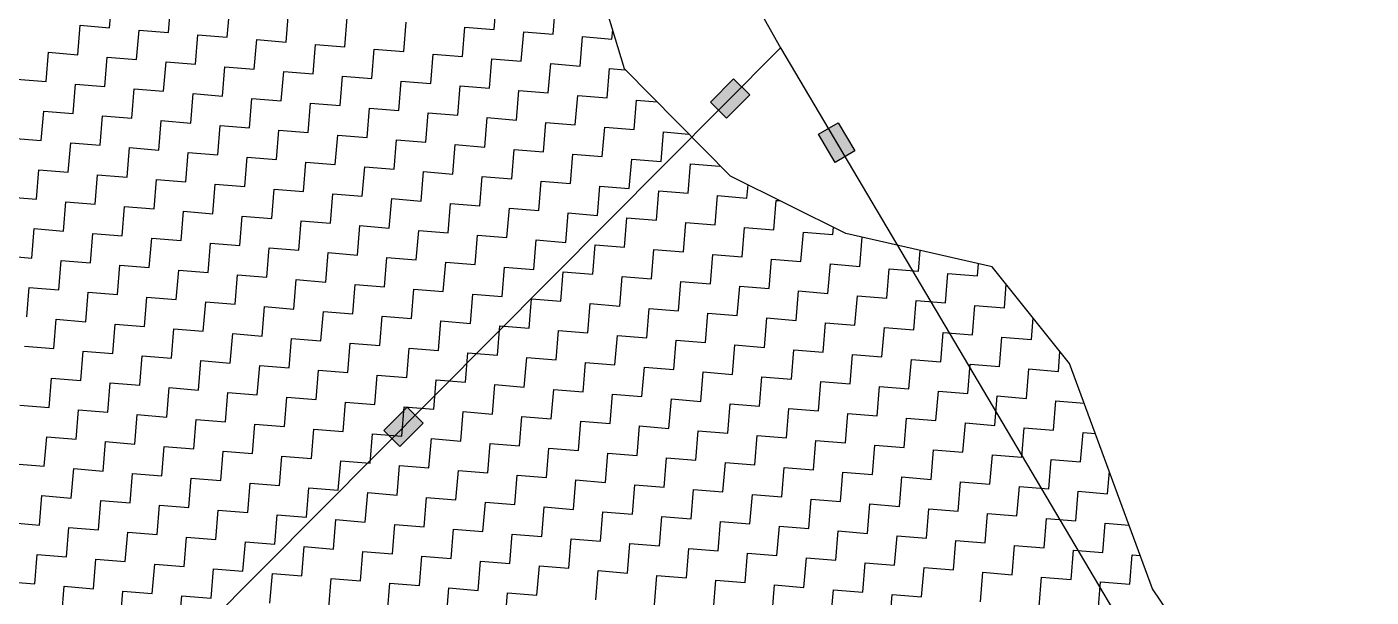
# Model space of a CAD drawing. Header units: metres. Extents: x 286589 to 288713, y 2001360 to 2004418.
# Drawn here: x 288241.7 to 288480.3, y 2002973.1 to 2003074.3 of the extents above; entities that cross this region are included whole.
import ezdxf

# ---------------------------------------------------------------- set-up
doc = ezdxf.new("R2010")
doc.units = ezdxf.units.M
doc.header["$MEASUREMENT"] = 0
doc.layers.add('POLY_HATCH', color=12, linetype='Continuous')
doc.layers.add('POLY_PARCEL', color=6, linetype='Continuous')

msp = doc.modelspace()

# ---------------------------------------------------------------- hatches: boundary and pattern name
for points in [[(288363.03, 2003060.93), (288365.89, 2003058.08), (288370, 2003062.22), (288367.14, 2003065.06)], [(288385.68, 2003057.3), (288382.21, 2003055.24), (288385.18, 2003050.23), (288388.65, 2003052.28)], [(288312.04, 2003003.95), (288309.18, 2003006.79), (288305.07, 2003002.66), (288307.93, 2002999.81)]]:
    msp.add_hatch(color=256).paths.add_polyline_path(points)

# ---------------------------------------------------------------- linework, layer by layer
for points in [[(288370, 2003062.22), (288365.89, 2003058.08), (288363.03, 2003060.93), (288367.14, 2003065.06)], [(288385.18, 2003050.23), (288382.21, 2003055.24), (288385.68, 2003057.3), (288388.65, 2003052.28)], [(288305.07, 2003002.66), (288309.18, 2003006.79), (288312.04, 2003003.95), (288307.93, 2002999.81)]]:
    msp.add_lwpolyline(points, close=True)
at = {"layer": 'POLY_HATCH', "linetype": 'Continuous'}
for p, q in [((288256.41, 2003074.16), (288256.83, 2003079.38)), ((288266.84, 2003073.31), (288267.27, 2003078.53)), ((288324.67, 2003073.85), (288325.09, 2003079.07)), ((288335.11, 2003073), (288335.53, 2003078.22)), ((288277.28, 2003072.46), (288277.71, 2003077.68)), ((288287.72, 2003071.61), (288288.14, 2003076.83)), ((288298.15, 2003070.76), (288298.58, 2003075.98)), ((288250.77, 2003069.37), (288251.19, 2003074.59)), ((288251.19, 2003074.59), (288256.41, 2003074.16)), ((288261.2, 2003068.52), (288261.63, 2003073.74)), ((288261.63, 2003073.74), (288266.84, 2003073.31)), ((288308.59, 2003069.91), (288309.01, 2003075.13)), ((288319.03, 2003069.06), (288319.45, 2003074.28)), ((288319.45, 2003074.28), (288324.67, 2003073.85)), ((288329.46, 2003068.21), (288329.89, 2003073.43)), ((288329.89, 2003073.43), (288335.11, 2003073)), ((288345.54, 2003072.15), (288345.68, 2003073.8)), ((288271.64, 2003067.67), (288272.06, 2003072.89)), ((288272.06, 2003072.89), (288277.28, 2003072.46)), ((288282.07, 2003066.82), (288282.5, 2003072.04)), ((288282.5, 2003072.04), (288287.72, 2003071.61)), ((288292.51, 2003065.97), (288292.94, 2003071.19)), ((288292.94, 2003071.19), (288298.15, 2003070.76)), ((288339.9, 2003067.36), (288340.32, 2003072.58)), ((288340.32, 2003072.58), (288345.54, 2003072.15)), ((288245.12, 2003064.58), (288245.55, 2003069.8)), ((288245.55, 2003069.8), (288250.77, 2003069.37)), ((288255.56, 2003063.73), (288255.98, 2003068.95)), ((288255.98, 2003068.95), (288261.2, 2003068.52)), ((288302.95, 2003065.12), (288303.37, 2003070.34)), ((288303.37, 2003070.34), (288308.59, 2003069.91)), ((288313.38, 2003064.27), (288313.81, 2003069.49)), ((288313.81, 2003069.49), (288319.03, 2003069.06)), ((288265.99, 2003062.88), (288266.42, 2003068.1)), ((288266.42, 2003068.1), (288271.64, 2003067.67)), ((288276.43, 2003062.03), (288276.86, 2003067.24)), ((288276.86, 2003067.24), (288282.07, 2003066.82)), ((288286.87, 2003061.18), (288287.29, 2003066.39)), ((288287.29, 2003066.39), (288292.51, 2003065.97)), ((288323.82, 2003063.42), (288324.24, 2003068.63)), ((288324.24, 2003068.63), (288329.46, 2003068.21)), ((288334.25, 2003062.57), (288334.68, 2003067.78)), ((288334.68, 2003067.78), (288339.9, 2003067.36)), ((288344.69, 2003061.72), (288345.12, 2003066.93)), ((288345.12, 2003066.93), (288347.92, 2003066.7)), ((288239.9, 2003065), (288245.12, 2003064.58)), ((288249.91, 2003058.93), (288250.34, 2003064.15)), ((288250.34, 2003064.15), (288255.56, 2003063.73)), ((288297.3, 2003060.32), (288297.73, 2003065.54)), ((288297.73, 2003065.54), (288302.95, 2003065.12)), ((288307.74, 2003059.47), (288308.16, 2003064.69)), ((288308.16, 2003064.69), (288313.38, 2003064.27)), ((288260.35, 2003058.08), (288260.78, 2003063.3)), ((288260.78, 2003063.3), (288265.99, 2003062.88)), ((288270.79, 2003057.23), (288271.21, 2003062.45)), ((288271.21, 2003062.45), (288276.43, 2003062.03)), ((288281.22, 2003056.38), (288281.65, 2003061.6)), ((288281.65, 2003061.6), (288286.87, 2003061.18)), ((288318.18, 2003058.62), (288318.6, 2003063.84)), ((288318.6, 2003063.84), (288323.82, 2003063.42)), ((288328.61, 2003057.77), (288329.04, 2003062.99)), ((288329.04, 2003062.99), (288334.25, 2003062.57)), ((288339.05, 2003056.92), (288339.47, 2003062.14)), ((288339.47, 2003062.14), (288344.69, 2003061.72)), ((288244.27, 2003054.14), (288244.7, 2003059.36)), ((288244.7, 2003059.36), (288249.91, 2003058.93)), ((288291.66, 2003055.53), (288292.08, 2003060.75)), ((288292.08, 2003060.75), (288297.3, 2003060.32)), ((288302.1, 2003054.68), (288302.52, 2003059.9)), ((288302.52, 2003059.9), (288307.74, 2003059.47)), ((288349.48, 2003056.07), (288349.91, 2003061.29)), ((288349.91, 2003061.29), (288353.57, 2003060.99)), ((288254.71, 2003053.29), (288255.13, 2003058.51)), ((288255.13, 2003058.51), (288260.35, 2003058.08)), ((288265.14, 2003052.44), (288265.57, 2003057.66)), ((288265.57, 2003057.66), (288270.79, 2003057.23)), ((288275.58, 2003051.59), (288276, 2003056.81)), ((288276, 2003056.81), (288281.22, 2003056.38)), ((288312.53, 2003053.83), (288312.96, 2003059.05)), ((288312.96, 2003059.05), (288318.18, 2003058.62)), ((288322.97, 2003052.98), (288323.39, 2003058.2)), ((288323.39, 2003058.2), (288328.61, 2003057.77)), ((288333.4, 2003052.13), (288333.83, 2003057.35)), ((288333.83, 2003057.35), (288339.05, 2003056.92)), ((288239.05, 2003054.57), (288244.27, 2003054.14)), ((288286.02, 2003050.74), (288286.44, 2003055.96)), ((288286.44, 2003055.96), (288291.66, 2003055.53)), ((288296.45, 2003049.89), (288296.88, 2003055.11)), ((288296.88, 2003055.11), (288302.1, 2003054.68)), ((288343.84, 2003051.28), (288344.27, 2003056.5)), ((288344.27, 2003056.5), (288349.48, 2003056.07)), ((288354.28, 2003050.43), (288354.7, 2003055.65)), ((288354.7, 2003055.65), (288359.21, 2003055.28)), ((288249.06, 2003048.5), (288249.49, 2003053.72)), ((288249.49, 2003053.72), (288254.71, 2003053.29)), ((288259.5, 2003047.65), (288259.93, 2003052.87)), ((288259.93, 2003052.87), (288265.14, 2003052.44)), ((288269.94, 2003046.8), (288270.36, 2003052.02)), ((288270.36, 2003052.02), (288275.58, 2003051.59)), ((288306.89, 2003049.04), (288307.31, 2003054.26)), ((288307.31, 2003054.26), (288312.53, 2003053.83)), ((288317.32, 2003048.19), (288317.75, 2003053.41)), ((288317.75, 2003053.41), (288322.97, 2003052.98)), ((288327.76, 2003047.34), (288328.19, 2003052.55)), ((288328.19, 2003052.55), (288333.4, 2003052.13)), ((288280.37, 2003045.95), (288280.8, 2003051.16)), ((288280.8, 2003051.16), (288286.02, 2003050.74)), ((288290.81, 2003045.1), (288291.23, 2003050.31)), ((288291.23, 2003050.31), (288296.45, 2003049.89)), ((288338.2, 2003046.49), (288338.62, 2003051.7)), ((288338.62, 2003051.7), (288343.84, 2003051.28)), ((288348.63, 2003045.64), (288349.06, 2003050.85)), ((288349.06, 2003050.85), (288354.28, 2003050.43)), ((288359.07, 2003044.78), (288359.49, 2003050)), ((288359.49, 2003050), (288364.71, 2003049.58)), ((288364.71, 2003049.58), (288364.72, 2003049.7)), ((288243.42, 2003043.71), (288243.85, 2003048.92)), ((288243.85, 2003048.92), (288249.06, 2003048.5)), ((288253.86, 2003042.86), (288254.28, 2003048.07)), ((288254.28, 2003048.07), (288259.5, 2003047.65)), ((288264.29, 2003042), (288264.72, 2003047.22)), ((288264.72, 2003047.22), (288269.94, 2003046.8)), ((288301.24, 2003044.25), (288301.67, 2003049.46)), ((288301.67, 2003049.46), (288306.89, 2003049.04)), ((288311.68, 2003043.39), (288312.11, 2003048.61)), ((288312.11, 2003048.61), (288317.32, 2003048.19)), ((288322.12, 2003042.54), (288322.54, 2003047.76)), ((288322.54, 2003047.76), (288327.76, 2003047.34)), ((288274.73, 2003041.15), (288275.15, 2003046.37)), ((288275.15, 2003046.37), (288280.37, 2003045.95)), ((288285.17, 2003040.3), (288285.59, 2003045.52)), ((288285.59, 2003045.52), (288290.81, 2003045.1)), ((288332.55, 2003041.69), (288332.98, 2003046.91)), ((288332.98, 2003046.91), (288338.2, 2003046.49)), ((288342.99, 2003040.84), (288343.41, 2003046.06)), ((288343.41, 2003046.06), (288348.63, 2003045.64)), ((288353.43, 2003039.99), (288353.85, 2003045.21)), ((288353.85, 2003045.21), (288359.07, 2003044.78)), ((288369.51, 2003043.93), (288369.7, 2003046.27)), ((288238.2, 2003044.13), (288243.42, 2003043.71)), ((288248.21, 2003038.06), (288248.64, 2003043.28)), ((288248.64, 2003043.28), (288253.86, 2003042.86)), ((288258.65, 2003037.21), (288259.07, 2003042.43)), ((288259.07, 2003042.43), (288264.29, 2003042)), ((288295.6, 2003039.45), (288296.03, 2003044.67)), ((288296.03, 2003044.67), (288301.24, 2003044.25)), ((288306.04, 2003038.6), (288306.46, 2003043.82)), ((288306.46, 2003043.82), (288311.68, 2003043.39)), ((288316.47, 2003037.75), (288316.9, 2003042.97)), ((288316.9, 2003042.97), (288322.12, 2003042.54)), ((288363.86, 2003039.14), (288364.29, 2003044.36)), ((288364.29, 2003044.36), (288369.51, 2003043.93)), ((288374.3, 2003038.29), (288374.72, 2003043.51)), ((288374.72, 2003043.51), (288375.35, 2003043.46)), ((288269.09, 2003036.36), (288269.51, 2003041.58)), ((288269.51, 2003041.58), (288274.73, 2003041.15)), ((288279.52, 2003035.51), (288279.95, 2003040.73)), ((288279.95, 2003040.73), (288285.17, 2003040.3)), ((288326.91, 2003036.9), (288327.34, 2003042.12)), ((288327.34, 2003042.12), (288332.55, 2003041.69)), ((288337.35, 2003036.05), (288337.77, 2003041.27)), ((288337.77, 2003041.27), (288342.99, 2003040.84)), ((288347.78, 2003035.2), (288348.21, 2003040.42)), ((288348.21, 2003040.42), (288353.43, 2003039.99)), ((288242.57, 2003033.27), (288243, 2003038.49)), ((288243, 2003038.49), (288248.21, 2003038.06)), ((288289.96, 2003034.66), (288290.38, 2003039.88)), ((288290.38, 2003039.88), (288295.6, 2003039.45)), ((288300.39, 2003033.81), (288300.82, 2003039.03)), ((288300.82, 2003039.03), (288306.04, 2003038.6)), ((288310.83, 2003032.96), (288311.26, 2003038.18)), ((288311.26, 2003038.18), (288316.47, 2003037.75)), ((288358.22, 2003034.35), (288358.64, 2003039.57)), ((288358.64, 2003039.57), (288363.86, 2003039.14)), ((288368.65, 2003033.5), (288369.08, 2003038.72)), ((288369.08, 2003038.72), (288374.3, 2003038.29)), ((288379.09, 2003032.65), (288379.52, 2003037.87)), ((288379.52, 2003037.87), (288384.73, 2003037.44)), ((288384.73, 2003037.44), (288384.84, 2003038.74)), ((288253.01, 2003032.42), (288253.43, 2003037.64)), ((288253.43, 2003037.64), (288258.65, 2003037.21)), ((288263.44, 2003031.57), (288263.87, 2003036.79)), ((288263.87, 2003036.79), (288269.09, 2003036.36)), ((288273.88, 2003030.72), (288274.3, 2003035.94)), ((288274.3, 2003035.94), (288279.52, 2003035.51)), ((288321.27, 2003032.11), (288321.69, 2003037.33)), ((288321.69, 2003037.33), (288326.91, 2003036.9)), ((288331.7, 2003031.26), (288332.13, 2003036.48)), ((288332.13, 2003036.48), (288337.35, 2003036.05)), ((288342.14, 2003030.41), (288342.56, 2003035.62)), ((288342.56, 2003035.62), (288347.78, 2003035.2)), ((288389.53, 2003031.8), (288389.95, 2003036.98)), ((288237.35, 2003033.7), (288242.57, 2003033.27)), ((288284.31, 2003029.87), (288284.74, 2003035.09)), ((288284.74, 2003035.09), (288289.96, 2003034.66)), ((288294.75, 2003029.02), (288295.18, 2003034.23)), ((288295.18, 2003034.23), (288300.39, 2003033.81)), ((288305.19, 2003028.17), (288305.61, 2003033.38)), ((288305.61, 2003033.38), (288310.83, 2003032.96)), ((288352.58, 2003029.56), (288353, 2003034.77)), ((288353, 2003034.77), (288358.22, 2003034.35)), ((288363.01, 2003028.71), (288363.44, 2003033.92)), ((288363.44, 2003033.92), (288368.65, 2003033.5)), ((288373.45, 2003027.85), (288373.87, 2003033.07)), ((288373.87, 2003033.07), (288379.09, 2003032.65)), ((288399.96, 2003030.95), (288400.26, 2003034.64)), ((288247.36, 2003027.63), (288247.79, 2003032.84)), ((288247.79, 2003032.84), (288253.01, 2003032.42)), ((288257.8, 2003026.78), (288258.22, 2003031.99)), ((288258.22, 2003031.99), (288263.44, 2003031.57)), ((288268.23, 2003025.92), (288268.66, 2003031.14)), ((288268.66, 2003031.14), (288273.88, 2003030.72)), ((288315.62, 2003027.32), (288316.05, 2003032.53)), ((288316.05, 2003032.53), (288321.27, 2003032.11)), ((288326.06, 2003026.46), (288326.48, 2003031.68)), ((288326.48, 2003031.68), (288331.7, 2003031.26)), ((288336.5, 2003025.61), (288336.92, 2003030.83)), ((288336.92, 2003030.83), (288342.14, 2003030.41)), ((288383.88, 2003027), (288384.31, 2003032.22)), ((288384.31, 2003032.22), (288389.53, 2003031.8)), ((288394.32, 2003026.15), (288394.75, 2003031.37)), ((288394.75, 2003031.37), (288399.96, 2003030.95)), ((288404.76, 2003025.3), (288405.18, 2003030.52)), ((288405.18, 2003030.52), (288410.4, 2003030.1)), ((288410.4, 2003030.1), (288410.58, 2003032.3)), ((288278.67, 2003025.07), (288279.1, 2003030.29)), ((288279.1, 2003030.29), (288284.31, 2003029.87)), ((288289.11, 2003024.22), (288289.53, 2003029.44)), ((288289.53, 2003029.44), (288294.75, 2003029.02)), ((288299.54, 2003023.37), (288299.97, 2003028.59)), ((288299.97, 2003028.59), (288305.19, 2003028.17)), ((288346.93, 2003024.76), (288347.36, 2003029.98)), ((288347.36, 2003029.98), (288352.58, 2003029.56)), ((288357.37, 2003023.91), (288357.79, 2003029.13)), ((288357.79, 2003029.13), (288363.01, 2003028.71)), ((288367.8, 2003023.06), (288368.23, 2003028.28)), ((288368.23, 2003028.28), (288373.45, 2003027.85)), ((288415.19, 2003024.45), (288415.53, 2003028.62)), ((288241.72, 2003022.83), (288242.14, 2003028.05)), ((288242.14, 2003028.05), (288247.36, 2003027.63)), ((288252.16, 2003021.98), (288252.58, 2003027.2)), ((288252.58, 2003027.2), (288257.8, 2003026.78)), ((288262.59, 2003021.13), (288263.02, 2003026.35)), ((288263.02, 2003026.35), (288268.23, 2003025.92)), ((288309.98, 2003022.52), (288310.4, 2003027.74)), ((288310.4, 2003027.74), (288315.62, 2003027.32)), ((288320.42, 2003021.67), (288320.84, 2003026.89)), ((288320.84, 2003026.89), (288326.06, 2003026.46)), ((288330.85, 2003020.82), (288331.28, 2003026.04)), ((288331.28, 2003026.04), (288336.5, 2003025.61)), ((288378.24, 2003022.21), (288378.67, 2003027.43)), ((288378.67, 2003027.43), (288383.88, 2003027)), ((288388.68, 2003021.36), (288389.1, 2003026.58)), ((288389.1, 2003026.58), (288394.32, 2003026.15)), ((288399.11, 2003020.51), (288399.54, 2003025.73)), ((288399.54, 2003025.73), (288404.76, 2003025.3)), ((288273.03, 2003020.28), (288273.45, 2003025.5)), ((288273.45, 2003025.5), (288278.67, 2003025.07)), ((288283.46, 2003019.43), (288283.89, 2003024.65)), ((288283.89, 2003024.65), (288289.11, 2003024.22)), ((288293.9, 2003018.58), (288294.33, 2003023.8)), ((288294.33, 2003023.8), (288299.54, 2003023.37)), ((288341.29, 2003019.97), (288341.71, 2003025.19)), ((288341.71, 2003025.19), (288346.93, 2003024.76)), ((288351.72, 2003019.12), (288352.15, 2003024.34)), ((288352.15, 2003024.34), (288357.37, 2003023.91)), ((288362.16, 2003018.27), (288362.59, 2003023.49)), ((288362.59, 2003023.49), (288367.8, 2003023.06)), ((288409.55, 2003019.66), (288409.97, 2003024.88)), ((288409.97, 2003024.88), (288415.19, 2003024.45)), ((288246.51, 2003017.19), (288246.94, 2003022.41)), ((288246.94, 2003022.41), (288252.16, 2003021.98)), ((288256.95, 2003016.34), (288257.37, 2003021.56)), ((288257.37, 2003021.56), (288262.59, 2003021.13)), ((288304.34, 2003017.73), (288304.76, 2003022.95)), ((288304.76, 2003022.95), (288309.98, 2003022.52)), ((288314.77, 2003016.88), (288315.2, 2003022.1)), ((288315.2, 2003022.1), (288320.42, 2003021.67)), ((288325.21, 2003016.03), (288325.63, 2003021.25)), ((288325.63, 2003021.25), (288330.85, 2003020.82)), ((288372.6, 2003017.42), (288373.02, 2003022.64)), ((288373.02, 2003022.64), (288378.24, 2003022.21)), ((288383.03, 2003016.57), (288383.46, 2003021.79)), ((288383.46, 2003021.79), (288388.68, 2003021.36)), ((288419.98, 2003018.81), (288420.3, 2003022.65)), ((288267.38, 2003015.49), (288267.81, 2003020.71)), ((288267.81, 2003020.71), (288273.03, 2003020.28)), ((288277.82, 2003014.64), (288278.25, 2003019.86)), ((288278.25, 2003019.86), (288283.46, 2003019.43)), ((288288.26, 2003013.79), (288288.68, 2003019.01)), ((288288.68, 2003019.01), (288293.9, 2003018.58)), ((288335.64, 2003015.18), (288336.07, 2003020.4)), ((288336.07, 2003020.4), (288341.29, 2003019.97)), ((288346.08, 2003014.33), (288346.51, 2003019.54)), ((288346.51, 2003019.54), (288351.72, 2003019.12)), ((288356.52, 2003013.48), (288356.94, 2003018.69)), ((288356.94, 2003018.69), (288362.16, 2003018.27)), ((288393.47, 2003015.72), (288393.89, 2003020.93)), ((288393.89, 2003020.93), (288399.11, 2003020.51)), ((288403.91, 2003014.87), (288404.33, 2003020.08)), ((288404.33, 2003020.08), (288409.55, 2003019.66)), ((288414.34, 2003014.02), (288414.77, 2003019.23)), ((288414.77, 2003019.23), (288419.98, 2003018.81)), ((288241.29, 2003017.62), (288246.51, 2003017.19)), ((288251.3, 2003011.55), (288251.73, 2003016.76)), ((288251.73, 2003016.76), (288256.95, 2003016.34)), ((288298.69, 2003012.94), (288299.12, 2003018.15)), ((288299.12, 2003018.15), (288304.34, 2003017.73)), ((288309.13, 2003012.09), (288309.55, 2003017.3)), ((288309.55, 2003017.3), (288314.77, 2003016.88)), ((288319.57, 2003011.24), (288319.99, 2003016.45)), ((288319.99, 2003016.45), (288325.21, 2003016.03)), ((288366.95, 2003012.63), (288367.38, 2003017.84)), ((288367.38, 2003017.84), (288372.6, 2003017.42)), ((288377.39, 2003011.77), (288377.81, 2003016.99)), ((288377.81, 2003016.99), (288383.03, 2003016.57)), ((288424.78, 2003013.16), (288425.06, 2003016.69)), ((288261.74, 2003010.7), (288262.17, 2003015.91)), ((288262.17, 2003015.91), (288267.38, 2003015.49)), ((288272.18, 2003009.85), (288272.6, 2003015.06)), ((288272.6, 2003015.06), (288277.82, 2003014.64)), ((288282.61, 2003008.99), (288283.04, 2003014.21)), ((288283.04, 2003014.21), (288288.26, 2003013.79)), ((288330, 2003010.38), (288330.43, 2003015.6)), ((288330.43, 2003015.6), (288335.64, 2003015.18)), ((288340.44, 2003009.53), (288340.86, 2003014.75)), ((288340.86, 2003014.75), (288346.08, 2003014.33)), ((288350.87, 2003008.68), (288351.3, 2003013.9)), ((288351.3, 2003013.9), (288356.52, 2003013.48)), ((288387.83, 2003010.92), (288388.25, 2003016.14)), ((288388.25, 2003016.14), (288393.47, 2003015.72)), ((288398.26, 2003010.07), (288398.69, 2003015.29)), ((288398.69, 2003015.29), (288403.91, 2003014.87)), ((288408.7, 2003009.22), (288409.12, 2003014.44)), ((288409.12, 2003014.44), (288414.34, 2003014.02)), ((288245.66, 2003006.75), (288246.09, 2003011.97)), ((288246.09, 2003011.97), (288251.3, 2003011.55)), ((288293.05, 2003008.14), (288293.47, 2003013.36)), ((288293.47, 2003013.36), (288298.69, 2003012.94)), ((288303.49, 2003007.29), (288303.91, 2003012.51)), ((288303.91, 2003012.51), (288309.13, 2003012.09)), ((288313.92, 2003006.44), (288314.35, 2003011.66)), ((288314.35, 2003011.66), (288319.57, 2003011.24)), ((288361.31, 2003007.83), (288361.74, 2003013.05)), ((288361.74, 2003013.05), (288366.95, 2003012.63)), ((288371.75, 2003006.98), (288372.17, 2003012.2)), ((288372.17, 2003012.2), (288377.39, 2003011.77)), ((288419.13, 2003008.37), (288419.56, 2003013.59)), ((288419.56, 2003013.59), (288424.78, 2003013.16)), ((288256.1, 2003005.9), (288256.52, 2003011.12)), ((288256.52, 2003011.12), (288261.74, 2003010.7)), ((288266.53, 2003005.05), (288266.96, 2003010.27)), ((288266.96, 2003010.27), (288272.18, 2003009.85)), ((288276.97, 2003004.2), (288277.4, 2003009.42)), ((288277.4, 2003009.42), (288282.61, 2003008.99)), ((288324.36, 2003005.59), (288324.78, 2003010.81)), ((288324.78, 2003010.81), (288330, 2003010.38)), ((288334.79, 2003004.74), (288335.22, 2003009.96)), ((288335.22, 2003009.96), (288340.44, 2003009.53)), ((288345.23, 2003003.89), (288345.66, 2003009.11)), ((288345.66, 2003009.11), (288350.87, 2003008.68)), ((288382.18, 2003006.13), (288382.61, 2003011.35)), ((288382.61, 2003011.35), (288387.83, 2003010.92)), ((288392.62, 2003005.28), (288393.04, 2003010.5)), ((288393.04, 2003010.5), (288398.26, 2003010.07)), ((288403.05, 2003004.43), (288403.48, 2003009.65)), ((288403.48, 2003009.65), (288408.7, 2003009.22)), ((288240.44, 2003007.18), (288245.66, 2003006.75)), ((288287.41, 2003003.35), (288287.83, 2003008.57)), ((288287.83, 2003008.57), (288293.05, 2003008.14)), ((288297.84, 2003002.5), (288298.27, 2003007.72)), ((288298.27, 2003007.72), (288303.49, 2003007.29)), ((288308.28, 2003001.65), (288308.7, 2003006.87)), ((288308.7, 2003006.87), (288313.92, 2003006.44)), ((288355.67, 2003003.04), (288356.09, 2003008.26)), ((288356.09, 2003008.26), (288361.31, 2003007.83)), ((288366.1, 2003002.19), (288366.53, 2003007.41)), ((288366.53, 2003007.41), (288371.75, 2003006.98)), ((288413.49, 2003003.58), (288413.92, 2003008.8)), ((288413.92, 2003008.8), (288419.13, 2003008.37)), ((288423.93, 2003002.73), (288424.35, 2003007.95)), ((288424.35, 2003007.95), (288429.35, 2003007.54)), ((288250.45, 2003001.11), (288250.88, 2003006.33)), ((288250.88, 2003006.33), (288256.1, 2003005.9)), ((288260.89, 2003000.26), (288261.32, 2003005.48)), ((288261.32, 2003005.48), (288266.53, 2003005.05)), ((288271.33, 2002999.41), (288271.75, 2003004.63)), ((288271.75, 2003004.63), (288276.97, 2003004.2)), ((288318.71, 2003000.8), (288319.14, 2003006.02)), ((288319.14, 2003006.02), (288324.36, 2003005.59)), ((288329.15, 2002999.95), (288329.58, 2003005.17)), ((288329.58, 2003005.17), (288334.79, 2003004.74)), ((288339.59, 2002999.1), (288340.01, 2003004.32)), ((288340.01, 2003004.32), (288345.23, 2003003.89)), ((288376.54, 2003001.34), (288376.96, 2003006.56)), ((288376.96, 2003006.56), (288382.18, 2003006.13)), ((288386.97, 2003000.49), (288387.4, 2003005.71)), ((288387.4, 2003005.71), (288392.62, 2003005.28)), ((288397.41, 2002999.64), (288397.84, 2003004.86)), ((288397.84, 2003004.86), (288403.05, 2003004.43)), ((288281.76, 2002998.56), (288282.19, 2003003.78)), ((288282.19, 2003003.78), (288287.41, 2003003.35)), ((288292.2, 2002997.71), (288292.62, 2003002.93)), ((288292.62, 2003002.93), (288297.84, 2003002.5)), ((288302.63, 2002996.86), (288303.06, 2003002.08)), ((288303.06, 2003002.08), (288308.28, 2003001.65)), ((288350.02, 2002998.25), (288350.45, 2003003.47)), ((288350.45, 2003003.47), (288355.67, 2003003.04)), ((288360.46, 2002997.4), (288360.88, 2003002.61)), ((288360.88, 2003002.61), (288366.1, 2003002.19)), ((288407.85, 2002998.79), (288408.27, 2003004)), ((288408.27, 2003004), (288413.49, 2003003.58)), ((288418.28, 2002997.94), (288418.71, 2003003.15)), ((288418.71, 2003003.15), (288423.93, 2003002.73)), ((288428.72, 2002997.09), (288429.15, 2003002.3)), ((288429.15, 2003002.3), (288431.35, 2003002.12)), ((288244.81, 2002996.32), (288245.24, 2003001.54)), ((288245.24, 2003001.54), (288250.45, 2003001.11)), ((288255.25, 2002995.47), (288255.67, 2003000.69)), ((288255.67, 2003000.69), (288260.89, 2003000.26)), ((288265.68, 2002994.62), (288266.11, 2002999.83)), ((288266.11, 2002999.83), (288271.33, 2002999.41)), ((288313.07, 2002996.01), (288313.5, 2003001.22)), ((288313.5, 2003001.22), (288318.71, 2003000.8)), ((288323.51, 2002995.16), (288323.93, 2003000.37)), ((288323.93, 2003000.37), (288329.15, 2002999.95)), ((288333.94, 2002994.31), (288334.37, 2002999.52)), ((288334.37, 2002999.52), (288339.59, 2002999.1)), ((288370.9, 2002996.55), (288371.32, 2003001.76)), ((288371.32, 2003001.76), (288376.54, 2003001.34)), ((288381.33, 2002995.7), (288381.76, 2003000.91)), ((288381.76, 2003000.91), (288386.97, 2003000.49)), ((288391.77, 2002994.84), (288392.19, 2003000.06)), ((288392.19, 2003000.06), (288397.41, 2002999.64)), ((288276.12, 2002993.77), (288276.54, 2002998.98)), ((288276.54, 2002998.98), (288281.76, 2002998.56)), ((288286.56, 2002992.92), (288286.98, 2002998.13)), ((288286.98, 2002998.13), (288292.2, 2002997.71)), ((288296.99, 2002992.06), (288297.42, 2002997.28)), ((288297.42, 2002997.28), (288302.63, 2002996.86)), ((288344.38, 2002993.45), (288344.8, 2002998.67)), ((288344.8, 2002998.67), (288350.02, 2002998.25)), ((288354.82, 2002992.6), (288355.24, 2002997.82)), ((288355.24, 2002997.82), (288360.46, 2002997.4)), ((288402.2, 2002993.99), (288402.63, 2002999.21)), ((288402.63, 2002999.21), (288407.85, 2002998.79)), ((288412.64, 2002993.14), (288413.07, 2002998.36)), ((288413.07, 2002998.36), (288418.28, 2002997.94)), ((288423.08, 2002992.29), (288423.5, 2002997.51)), ((288423.5, 2002997.51), (288428.72, 2002997.09)), ((288239.59, 2002996.74), (288244.81, 2002996.32)), ((288249.6, 2002990.67), (288250.03, 2002995.89)), ((288250.03, 2002995.89), (288255.25, 2002995.47)), ((288260.04, 2002989.82), (288260.46, 2002995.04)), ((288260.46, 2002995.04), (288265.68, 2002994.62)), ((288307.43, 2002991.21), (288307.85, 2002996.43)), ((288307.85, 2002996.43), (288313.07, 2002996.01)), ((288317.86, 2002990.36), (288318.29, 2002995.58)), ((288318.29, 2002995.58), (288323.51, 2002995.16)), ((288328.3, 2002989.51), (288328.73, 2002994.73)), ((288328.73, 2002994.73), (288333.94, 2002994.31)), ((288365.25, 2002991.75), (288365.68, 2002996.97)), ((288365.68, 2002996.97), (288370.9, 2002996.55)), ((288375.69, 2002990.9), (288376.11, 2002996.12)), ((288376.11, 2002996.12), (288381.33, 2002995.7)), ((288386.12, 2002990.05), (288386.55, 2002995.27)), ((288386.55, 2002995.27), (288391.77, 2002994.84)), ((288433.51, 2002991.44), (288433.83, 2002995.37)), ((288270.48, 2002988.97), (288270.9, 2002994.19)), ((288270.9, 2002994.19), (288276.12, 2002993.77)), ((288280.91, 2002988.12), (288281.34, 2002993.34)), ((288281.34, 2002993.34), (288286.56, 2002992.92)), ((288291.35, 2002987.27), (288291.77, 2002992.49)), ((288291.77, 2002992.49), (288296.99, 2002992.06)), ((288338.74, 2002988.66), (288339.16, 2002993.88)), ((288339.16, 2002993.88), (288344.38, 2002993.45)), ((288349.17, 2002987.81), (288349.6, 2002993.03)), ((288349.6, 2002993.03), (288354.82, 2002992.6)), ((288396.56, 2002989.2), (288396.99, 2002994.42)), ((288396.99, 2002994.42), (288402.2, 2002993.99)), ((288407, 2002988.35), (288407.42, 2002993.57)), ((288407.42, 2002993.57), (288412.64, 2002993.14)), ((288417.43, 2002987.5), (288417.86, 2002992.72)), ((288417.86, 2002992.72), (288423.08, 2002992.29)), ((288243.96, 2002985.88), (288244.39, 2002991.1)), ((288244.39, 2002991.1), (288249.6, 2002990.67)), ((288254.4, 2002985.03), (288254.82, 2002990.25)), ((288254.82, 2002990.25), (288260.04, 2002989.82)), ((288301.78, 2002986.42), (288302.21, 2002991.64)), ((288302.21, 2002991.64), (288307.43, 2002991.21)), ((288312.22, 2002985.57), (288312.65, 2002990.79)), ((288312.65, 2002990.79), (288317.86, 2002990.36)), ((288322.66, 2002984.72), (288323.08, 2002989.94)), ((288323.08, 2002989.94), (288328.3, 2002989.51)), ((288359.61, 2002986.96), (288360.03, 2002992.18)), ((288360.03, 2002992.18), (288365.25, 2002991.75)), ((288370.04, 2002986.11), (288370.47, 2002991.33)), ((288370.47, 2002991.33), (288375.69, 2002990.9)), ((288380.48, 2002985.26), (288380.91, 2002990.48)), ((288380.91, 2002990.48), (288386.12, 2002990.05)), ((288427.87, 2002986.65), (288428.29, 2002991.87)), ((288428.29, 2002991.87), (288433.51, 2002991.44)), ((288264.83, 2002984.18), (288265.26, 2002989.4)), ((288265.26, 2002989.4), (288270.48, 2002988.97)), ((288275.27, 2002983.33), (288275.69, 2002988.55)), ((288275.69, 2002988.55), (288280.91, 2002988.12)), ((288285.7, 2002982.48), (288286.13, 2002987.7)), ((288286.13, 2002987.7), (288291.35, 2002987.27)), ((288333.09, 2002983.87), (288333.52, 2002989.09)), ((288333.52, 2002989.09), (288338.74, 2002988.66)), ((288343.53, 2002983.02), (288343.95, 2002988.24)), ((288343.95, 2002988.24), (288349.17, 2002987.81)), ((288390.92, 2002984.41), (288391.34, 2002989.63)), ((288391.34, 2002989.63), (288396.56, 2002989.2)), ((288401.35, 2002983.56), (288401.78, 2002988.78)), ((288401.78, 2002988.78), (288407, 2002988.35)), ((288411.79, 2002982.71), (288412.21, 2002987.93)), ((288412.21, 2002987.93), (288417.43, 2002987.5)), ((288238.74, 2002986.31), (288243.96, 2002985.88)), ((288248.75, 2002980.24), (288249.18, 2002985.46)), ((288249.18, 2002985.46), (288254.4, 2002985.03)), ((288296.14, 2002981.63), (288296.57, 2002986.85)), ((288296.57, 2002986.85), (288301.78, 2002986.42)), ((288306.58, 2002980.78), (288307, 2002986)), ((288307, 2002986), (288312.22, 2002985.57)), ((288353.97, 2002982.17), (288354.39, 2002987.39)), ((288354.39, 2002987.39), (288359.61, 2002986.96)), ((288364.4, 2002981.32), (288364.83, 2002986.54)), ((288364.83, 2002986.54), (288370.04, 2002986.11)), ((288374.84, 2002980.47), (288375.26, 2002985.68)), ((288375.26, 2002985.68), (288380.48, 2002985.26)), ((288422.23, 2002981.86), (288422.65, 2002987.07)), ((288422.65, 2002987.07), (288427.87, 2002986.65)), ((288432.66, 2002981.01), (288433.09, 2002986.22)), ((288433.09, 2002986.22), (288437.33, 2002985.88)), ((288259.19, 2002979.39), (288259.61, 2002984.61)), ((288259.61, 2002984.61), (288264.83, 2002984.18)), ((288269.62, 2002978.54), (288270.05, 2002983.75)), ((288270.05, 2002983.75), (288275.27, 2002983.33)), ((288280.06, 2002977.69), (288280.49, 2002982.9)), ((288280.49, 2002982.9), (288285.7, 2002982.48)), ((288317.01, 2002979.93), (288317.44, 2002985.14)), ((288317.44, 2002985.14), (288322.66, 2002984.72)), ((288327.45, 2002979.08), (288327.87, 2002984.29)), ((288327.87, 2002984.29), (288333.09, 2002983.87)), ((288337.89, 2002978.23), (288338.31, 2002983.44)), ((288338.31, 2002983.44), (288343.53, 2002983.02)), ((288385.27, 2002979.62), (288385.7, 2002984.83)), ((288385.7, 2002984.83), (288390.92, 2002984.41)), ((288395.71, 2002978.76), (288396.14, 2002983.98)), ((288396.14, 2002983.98), (288401.35, 2002983.56)), ((288406.15, 2002977.91), (288406.57, 2002983.13)), ((288406.57, 2002983.13), (288411.79, 2002982.71)), ((288243.11, 2002975.45), (288243.53, 2002980.66)), ((288243.53, 2002980.66), (288248.75, 2002980.24)), ((288290.5, 2002976.84), (288290.92, 2002982.05)), ((288290.92, 2002982.05), (288296.14, 2002981.63)), ((288300.93, 2002975.98), (288301.36, 2002981.2)), ((288301.36, 2002981.2), (288306.58, 2002980.78)), ((288348.32, 2002977.37), (288348.75, 2002982.59)), ((288348.75, 2002982.59), (288353.97, 2002982.17)), ((288358.76, 2002976.52), (288359.18, 2002981.74)), ((288359.18, 2002981.74), (288364.4, 2002981.32)), ((288369.19, 2002975.67), (288369.62, 2002980.89)), ((288369.62, 2002980.89), (288374.84, 2002980.47)), ((288416.58, 2002977.06), (288417.01, 2002982.28)), ((288417.01, 2002982.28), (288422.23, 2002981.86)), ((288427.02, 2002976.21), (288427.44, 2002981.43)), ((288427.44, 2002981.43), (288432.66, 2002981.01)), ((288437.45, 2002975.36), (288437.88, 2002980.58)), ((288437.88, 2002980.58), (288439.32, 2002980.46)), ((288253.55, 2002974.59), (288253.97, 2002979.81)), ((288253.97, 2002979.81), (288259.19, 2002979.39)), ((288263.98, 2002973.74), (288264.41, 2002978.96)), ((288264.41, 2002978.96), (288269.62, 2002978.54)), ((288274.42, 2002972.89), (288274.84, 2002978.11)), ((288274.84, 2002978.11), (288280.06, 2002977.69)), ((288311.37, 2002975.13), (288311.79, 2002980.35)), ((288311.79, 2002980.35), (288317.01, 2002979.93)), ((288321.81, 2002974.28), (288322.23, 2002979.5)), ((288322.23, 2002979.5), (288327.45, 2002979.08)), ((288332.24, 2002973.43), (288332.67, 2002978.65)), ((288332.67, 2002978.65), (288337.89, 2002978.23)), ((288379.63, 2002974.82), (288380.06, 2002980.04)), ((288380.06, 2002980.04), (288385.27, 2002979.62)), ((288390.07, 2002973.97), (288390.49, 2002979.19)), ((288390.49, 2002979.19), (288395.71, 2002978.76)), ((288400.5, 2002973.12), (288400.93, 2002978.34)), ((288400.93, 2002978.34), (288406.15, 2002977.91)), ((288237.89, 2002975.87), (288243.11, 2002975.45)), ((288284.85, 2002972.04), (288285.28, 2002977.26)), ((288285.28, 2002977.26), (288290.5, 2002976.84)), ((288295.29, 2002971.19), (288295.72, 2002976.41)), ((288295.72, 2002976.41), (288300.93, 2002975.98)), ((288342.68, 2002972.58), (288343.1, 2002977.8)), ((288343.1, 2002977.8), (288348.32, 2002977.37)), ((288353.11, 2002971.73), (288353.54, 2002976.95)), ((288353.54, 2002976.95), (288358.76, 2002976.52)), ((288363.55, 2002970.88), (288363.98, 2002976.1)), ((288363.98, 2002976.1), (288369.19, 2002975.67)), ((288410.94, 2002972.27), (288411.36, 2002977.49)), ((288411.36, 2002977.49), (288416.58, 2002977.06)), ((288421.37, 2002971.42), (288421.8, 2002976.64)), ((288421.8, 2002976.64), (288427.02, 2002976.21)), ((288431.81, 2002970.57), (288432.24, 2002975.79)), ((288432.24, 2002975.79), (288437.45, 2002975.36)), ((288247.9, 2002969.8), (288248.33, 2002975.02)), ((288248.33, 2002975.02), (288253.55, 2002974.59)), ((288258.34, 2002968.95), (288258.76, 2002974.17)), ((288258.76, 2002974.17), (288263.98, 2002973.74)), ((288268.77, 2002968.1), (288269.2, 2002973.32)), ((288269.2, 2002973.32), (288274.42, 2002972.89)), ((288305.73, 2002970.34), (288306.15, 2002975.56)), ((288306.15, 2002975.56), (288311.37, 2002975.13)), ((288316.16, 2002969.49), (288316.59, 2002974.71)), ((288316.59, 2002974.71), (288321.81, 2002974.28)), ((288326.6, 2002968.64), (288327.02, 2002973.86)), ((288327.02, 2002973.86), (288332.24, 2002973.43)), ((288373.99, 2002970.03), (288374.41, 2002975.25)), ((288374.41, 2002975.25), (288379.63, 2002974.82)), ((288384.42, 2002969.18), (288384.85, 2002974.4)), ((288384.85, 2002974.4), (288390.07, 2002973.97)), ((288394.86, 2002968.33), (288395.28, 2002973.55)), ((288395.28, 2002973.55), (288400.5, 2002973.12))]:
    msp.add_line(p, q, dxfattribs=at)
at = {"layer": 'POLY_HATCH'}
msp.add_lwpolyline([(288496.2, 2002624.83), (288502.16, 2002685.68), (288508.14, 2002753.26), (288513.9, 2002812.36), (288521.85, 2002852.23), (288496.14, 2002890.72), (288472.89, 2002930.43), (288456.68, 2002952.08), (288441.48, 2002974.59), (288426.77, 2003014.55), (288413.03, 2003031.74), (288387.03, 2003037.65), (288366.57, 2003047.82), (288347.79, 2003066.84), (288342.19, 2003085.26)], dxfattribs=at)
at = {"layer": 'POLY_PARCEL'}
for p, q in [((288316.13, 2003175.98), (288375.48, 2003070.58)), ((288208.58, 2002902.8), (288375.48, 2003070.58)), ((288375.48, 2003070.58), (288521.39, 2002824.07))]:
    msp.add_line(p, q, dxfattribs=at)

doc.saveas('drawing.dxf')
